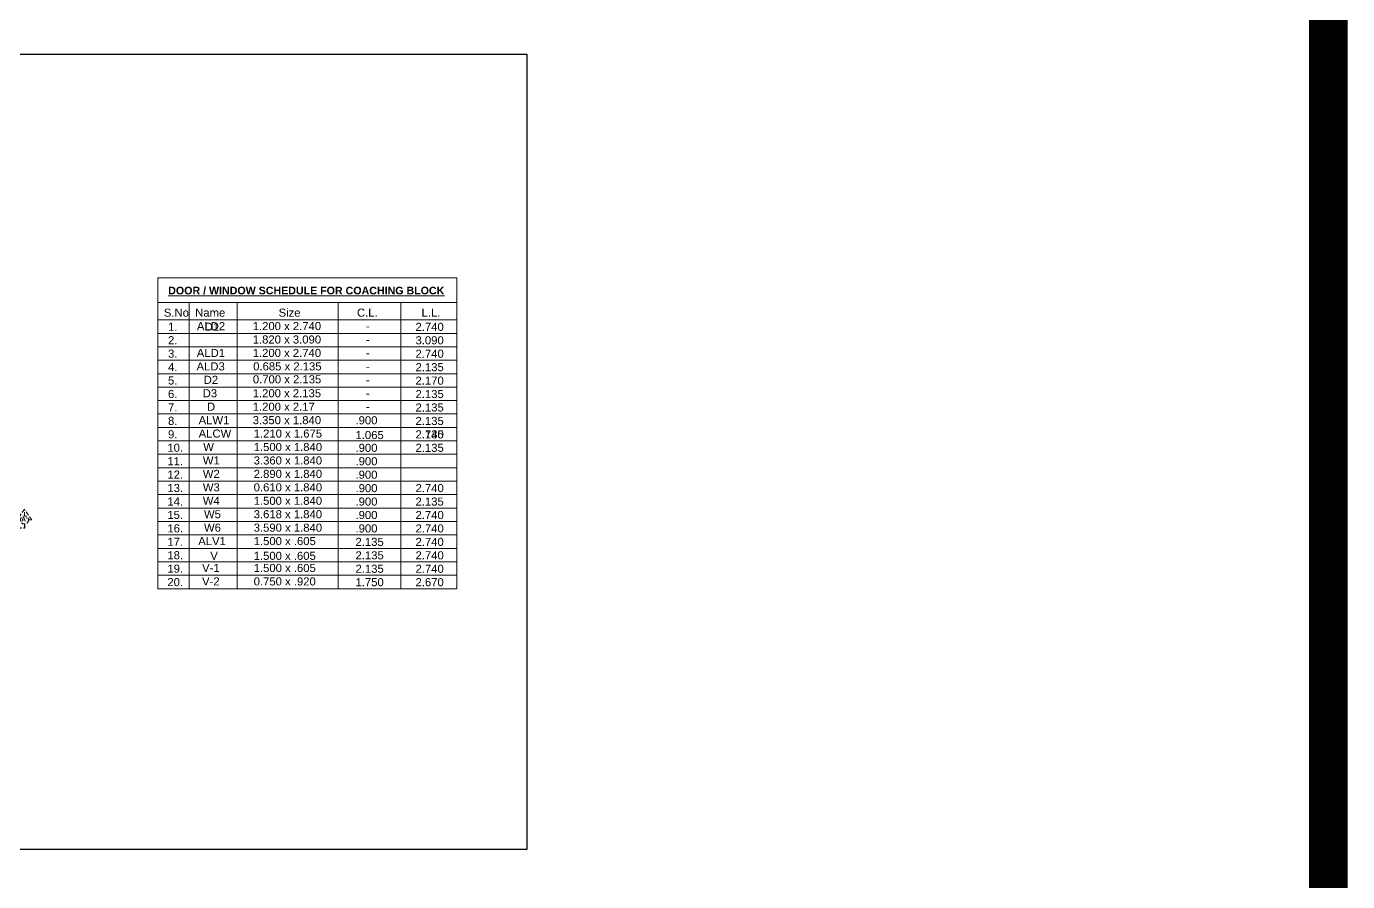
# Model space of a CAD drawing. Header units: millimetres. Extents: x 3614 to 12428, y -844 to 6844.
# Drawn here: x 5868.8 to 6040.6, y -732.7 to -621.5 of the extents above; entities that cross this region are included whole.
import ezdxf

# ---------------------------------------------------------------- set-up
doc = ezdxf.new("R2010")
doc.units = ezdxf.units.MM
doc.header["$LTSCALE"] = 40
doc.header["$MEASUREMENT"] = 0
doc.linetypes.add('DASHED2', pattern=[0.375, 0.25, -0.125])
for name, color, linetype, lineweight in [('Beam', 254, 'CONTINUOUS', 25), ('Hatch', 42, 'CONTINUOUS', 15), ('Section', 72, 'DASHED2', 30), ('TEXT', 7, 'CONTINUOUS', 20)]:
    doc.layers.add(name, color=color, linetype=linetype, lineweight=lineweight)
doc.styles.add('(192)---------------------------------', font='arial.ttf')
doc.styles.add('Tabrej', font='GOTHIC.TTF')

# ---------------------------------------------------------------- blocks, each defined once
blk = doc.blocks.new('BDHVBFH')
at = {"layer": 'Section', "color": 7, "linetype": 'ByBlock', "lineweight": 20, "ltscale": 0.05}
for p, q in [((5432.4, -574.79), (5431.46, -576.19)), ((5432.4, -575.66), (5432.4, -574.79)), ((5433.34, -576.19), (5432.4, -574.79)), ((5431.87, -576.19), (5431.46, -576.19)), ((5433.34, -576.19), (5432.93, -576.19))]:
    blk.add_line(p, q, dxfattribs=at)
blk.add_circle((5432.4, -576.19), 0.526, dxfattribs=at)
blk = doc.blocks.new('SEC AA')
at = {"layer": 'Section', "ltscale": 0.05}
for p, q in [((5428.12, -321.66), (5428.12, -321.16)), ((5509.29, -321.66), (5509.29, -321.16)), ((5428.12, -321.66), (5509.29, -321.66))]:
    blk.add_line(p, q, dxfattribs=at)
at = {"layer": 'Section'}
for p in [(-4.33, 255.55), (76.84, 255.55)]:
    blk.add_blockref('BDHVBFH', p, dxfattribs=at)
at = {"layer": 'Section', "char_height": 0.6, "attachment_point": 1, "rotation": 1.0017, "style": 'Tabrej'}
for s, insert in [('{\\fArial|b1|i0|c0|p34;A}', (5427.75, -320.25)), ("{\\fArial|b1|i0|c0|p34;A'}", (5508.82, -320.25))]:
    blk.add_mtext_dynamic_manual_height_columns(s, width=20.5406, gutter_width=5, heights=[0], dxfattribs=dict(at, insert=insert))

msp = doc.modelspace()

# ---------------------------------------------------------------- linework, layer by layer
at = {"layer": 'Beam', "ltscale": 0.05}
msp.add_lwpolyline([(5375.2505, -625.1005), (5933.9059, -625.1005), (5933.9059, -728.5521), (5375.2505, -728.5521)], close=True, dxfattribs=at)
at = {"layer": 'Hatch', "color": 4, "lineweight": 25, "ltscale": 0.05, "const_width": 5}
msp.add_lwpolyline([(5158.1929, -841.4394), (6038.1487, -841.4394), (6038.1487, -197.365), (5158.1929, -197.365)], close=True, dxfattribs=at)
at = {"layer": 'TEXT'}
for p, q in [((5885.8945, -654.2051), (5924.7863, -654.2051)), ((5885.8945, -694.6764), (5885.8945, -654.2051)), ((5924.7863, -654.2051), (5924.7863, -694.6374)), ((5885.8832, -657.4254), (5924.7863, -657.4254)), ((5889.9732, -657.4254), (5889.9732, -694.6764)), ((5896.2273, -657.4254), (5896.2273, -694.6374)), ((5909.3534, -657.4254), (5909.3534, -694.6374)), ((5917.5046, -657.4254), (5917.5046, -694.6374)), ((5885.8832, -659.6826), (5924.7863, -659.6826)), ((5885.8832, -661.4303), (5924.7863, -661.4303)), ((5885.8832, -663.1781), (5924.7863, -663.1781)), ((5885.8832, -664.9258), (5924.7863, -664.9258)), ((5885.8832, -666.6736), (5924.7863, -666.6736)), ((5885.8832, -668.4213), (5924.7863, -668.4213)), ((5885.8832, -670.169), (5924.7863, -670.169)), ((5885.8832, -671.9168), (5924.7863, -671.9168)), ((5885.8832, -673.6645), (5924.7863, -673.6645)), ((5885.8832, -675.4123), (5924.7863, -675.4123)), ((5885.8832, -677.16), (5924.7863, -677.16)), ((5885.8832, -678.9078), (5924.7863, -678.9078)), ((5885.8832, -680.6555), (5924.7863, -680.6555)), ((5885.8832, -682.4032), (5924.7863, -682.4032)), ((5885.8832, -684.151), (5924.7863, -684.151)), ((5885.8832, -685.8987), (5924.7863, -685.8987)), ((5885.8832, -687.6465), (5924.7863, -687.6465)), ((5885.8832, -689.3942), (5924.7863, -689.3942)), ((5885.8832, -691.1419), (5924.7863, -691.1419)), ((5885.8832, -692.8897), (5924.7863, -692.8897)), ((5885.8832, -694.6374), (5924.7863, -694.6374)), ((5924.7863, -694.6374), (5885.8945, -694.6374))]:
    msp.add_line(p, q, dxfattribs=at)

# ---------------------------------------------------------------- block references
at = {"layer": 'Section'}
msp.add_blockref('SEC AA', (359.3295, -365.0584), dxfattribs=at)

# ---------------------------------------------------------------- texts
at = {"layer": 'TEXT', "linetype": 'Continuous', "style": '(192)---------------------------------'}
msp.add_text('S.No  Name                 Size                  C.L.              L.L.', height=1.050563, dxfattribs=at).set_placement((5886.6961, -659.2613))
at = {"layer": 'TEXT', "insert": (5887.0341, -655.3665), "char_height": 0.990887, "width": 36.278258, "attachment_point": 1, "style": '(192)---------------------------------'}
msp.add_mtext('\\pi0.23423;{\\fArial|b1|i0|c0|p34;\\LDOOR / WINDOW SCHEDULE FOR COACHING BLOCK}', dxfattribs=at)
at = {"layer": 'TEXT', "linetype": 'Continuous', "attachment_point": 1, "style": '(192)---------------------------------'}
for s, insert, char_height, width in [('      1. ', (5884.7938, -660.0464), 1.05056, 5.132302), ('      ALD2', (5890.9933, -659.971), 1.05056, 5.132302), ('      D1 ', (5889.5555, -660.0464), 1.05056, 5.132302), ('      1.200 x 2.740 ', (5895.8086, -659.9548), 1.050563, 12.785112), ('      - ', (5910.5325, -659.9548), 1.05056, 4.130516), ('      2.740 ', (5916.9825, -660.058), 1.050563, 7.445344), ('      2. ', (5884.7938, -661.7941), 1.05056, 5.132302), ('      1.820 x 3.090 ', (5895.8086, -661.7025), 1.050563, 12.785112), ('      - ', (5910.5325, -661.7025), 1.05056, 4.130516), ('      3.090', (5916.9825, -661.8058), 1.050563, 7.445344), ('      3. ', (5884.7938, -663.5419), 1.05056, 5.132302), ('ALD1', (5890.9802, -663.4511), 1.05056, 5.132302), ('      1.200 x 2.740 ', (5895.8086, -663.4503), 1.050563, 12.785112), ('      - ', (5910.5325, -663.4503), 1.05056, 4.130516), ('      2.740 ', (5916.9825, -663.5535), 1.050563, 7.445344), ('      4. ', (5884.7938, -665.2896), 1.05056, 5.132302), ('ALD3', (5890.9497, -665.1989), 1.05056, 5.132302), ('    0.685 x 2.135 ', (5896.6837, -665.198), 1.050563, 12.785112), ('      - ', (5910.5325, -665.198), 1.05056, 4.130516), ('      2.135 ', (5916.9825, -665.3012), 1.050563, 7.445344), ('      5. ', (5884.7938, -667.0374), 1.05056, 5.132302), ('D2', (5891.8807, -666.9466), 1.05056, 5.132302), ('    0.700 x 2.135 ', (5896.6422, -666.8803), 1.050563, 12.785112), ('      - ', (5910.5325, -666.9457), 1.05056, 4.130516), ('      2.170', (5916.9825, -667.049), 1.050563, 7.445344), ('      6. ', (5884.7938, -668.7851), 1.05056, 5.132302), ('D3', (5891.7487, -668.6943), 1.05056, 5.132302), ('      1.200 x 2.135 ', (5895.8086, -668.6935), 1.050563, 12.785112), ('      - ', (5910.5325, -668.6935), 1.05056, 4.130516), ('      2.135 ', (5916.9825, -668.7967), 1.050563, 7.445344), ('      7. ', (5884.7938, -670.5329), 1.05056, 5.132302), ('D', (5892.3039, -670.4421), 1.0506, 5.132302), ('      1.200 x 2.17 ', (5895.8086, -670.4412), 1.050563, 12.785112), ('      - ', (5910.5325, -670.4412), 1.05056, 4.130516), ('      2.135 ', (5916.9825, -670.5445), 1.050563, 7.445344), ('      8. ', (5884.7938, -672.2806), 1.05056, 5.132302), ('ALW1', (5891.2223, -672.1898), 1.05056, 5.132302), ('      3.350 x 1.840 ', (5895.8086, -672.189), 1.050563, 12.785112), ('      .900 ', (5909.177, -672.2071), 1.050563, 7.445344), ('      2.135 ', (5916.9825, -672.2922), 1.050563, 7.445344), ('      9. ', (5884.7938, -674.0283), 1.05056, 5.132302), ('ALCW', (5891.2223, -673.9376), 1.05056, 5.132302), ('      1.210 x 1.675', (5895.9359, -673.9367), 1.050563, 12.785112), ('      1.065 ', (5909.177, -674.125), 1.050563, 7.445344), ('      2.135 ', (5916.9825, -674.0399), 1.050563, 7.445344), ('      2.740 ', (5916.9825, -674.0399), 1.050563, 7.445344), ('      10. ', (5884.7112, -675.7761), 1.05056, 5.132302), ('W', (5891.8207, -675.6853), 1.0506, 5.132302), ('      1.500 x 1.840 ', (5895.9359, -675.6844), 1.050563, 12.785112), ('      .900 ', (5909.177, -675.7877), 1.050563, 7.445344), ('      2.135 ', (5916.9825, -675.7877), 1.050563, 7.445344), ('      11. ', (5884.7112, -677.5238), 1.05056, 5.132302), ('W1', (5891.7694, -677.4331), 1.05056, 5.132302), ('      3.360 x 1.840 ', (5895.9359, -677.4322), 1.050563, 12.785112), ('      .900 ', (5909.177, -677.5354), 1.050563, 7.445344), ('      12. ', (5884.7112, -679.2716), 1.05056, 5.132302), ('W2', (5891.7694, -679.1808), 1.05056, 5.132302), ('      2.890 x 1.840 ', (5895.9359, -679.1799), 1.050563, 12.785112), ('      .900 ', (5909.177, -679.2832), 1.050563, 7.445344), ('      13. ', (5884.7112, -681.0193), 1.05056, 5.132302), ('W3', (5891.7694, -680.9285), 1.05056, 5.132302), ('      0.610 x 1.840 ', (5895.9359, -680.9277), 1.050563, 12.785112), ('      .900 ', (5909.177, -681.0309), 1.050563, 7.445344), ('      2.740 ', (5916.9825, -681.0309), 1.050563, 7.445344), ('      14. ', (5884.7112, -682.767), 1.05056, 5.132302), ('W4', (5891.7694, -682.6763), 1.05056, 5.132302), ('      1.500 x 1.840 ', (5895.9359, -682.6754), 1.050563, 12.785112), ('      .900 ', (5909.177, -682.7786), 1.050563, 7.445344), ('      2.135 ', (5916.9825, -682.7786), 1.050563, 7.445344), ('      15. ', (5884.7112, -684.5148), 1.05056, 5.132302), ('W5', (5891.9184, -684.424), 1.05056, 5.132302), ('      3.618 x 1.840', (5895.9359, -684.4231), 1.050563, 12.785112), ('      .900 ', (5909.177, -684.5264), 1.050563, 7.445344), ('      2.740 ', (5916.9825, -684.5264), 1.050563, 7.445344), ('      16. ', (5884.7112, -686.2625), 1.05056, 5.132302), ('W6', (5891.9184, -686.1718), 1.05056, 5.132302), ('      3.590 x 1.840', (5895.9359, -686.1709), 1.050563, 12.785112), ('      .900 ', (5909.177, -686.2741), 1.050563, 7.445344), ('      2.740 ', (5916.9825, -686.2741), 1.050563, 7.445344), ('      17. ', (5884.7112, -688.0103), 1.05056, 5.132302), ('ALV1', (5891.1738, -687.9195), 1.05056, 5.132302), ('      1.500 x .605', (5895.9359, -687.9186), 1.050563, 12.785112), ('      2.135 ', (5909.177, -688.0219), 1.050563, 7.445344), ('      2.740 ', (5916.9825, -688.0219), 1.050563, 7.445344), ('      18. ', (5884.7112, -689.758), 1.05056, 5.132302), ('V', (5892.7361, -689.8384), 1.0506, 5.132302), ('      1.500 x .605', (5895.9359, -689.8365), 1.050563, 12.785112), ('      2.135 ', (5909.177, -689.7696), 1.050563, 7.445344), ('      2.740 ', (5916.9825, -689.7696), 1.050563, 7.445344), ('      19. ', (5884.7112, -691.5057), 1.05056, 5.132302), ('V-1', (5891.6691, -691.415), 1.05056, 5.132302), ('      1.500 x .605', (5895.9359, -691.4141), 1.050563, 12.785112), ('      2.135 ', (5909.177, -691.5174), 1.050563, 7.445344), ('      2.740 ', (5916.9825, -691.5174), 1.050563, 7.445344), ('      20. ', (5884.7112, -693.2535), 1.05056, 5.132302), ('V-2', (5891.6691, -693.1627), 1.05056, 5.132302), ('      0.750 x .920', (5895.9359, -693.1618), 1.050563, 12.785112), ('      1.750 ', (5909.177, -693.2651), 1.050563, 7.445344), ('      2.670 ', (5916.9825, -693.2651), 1.050563, 7.445344)]:
    msp.add_mtext(s, dxfattribs=dict(at, insert=insert, char_height=char_height, width=width))

doc.saveas('drawing.dxf')
